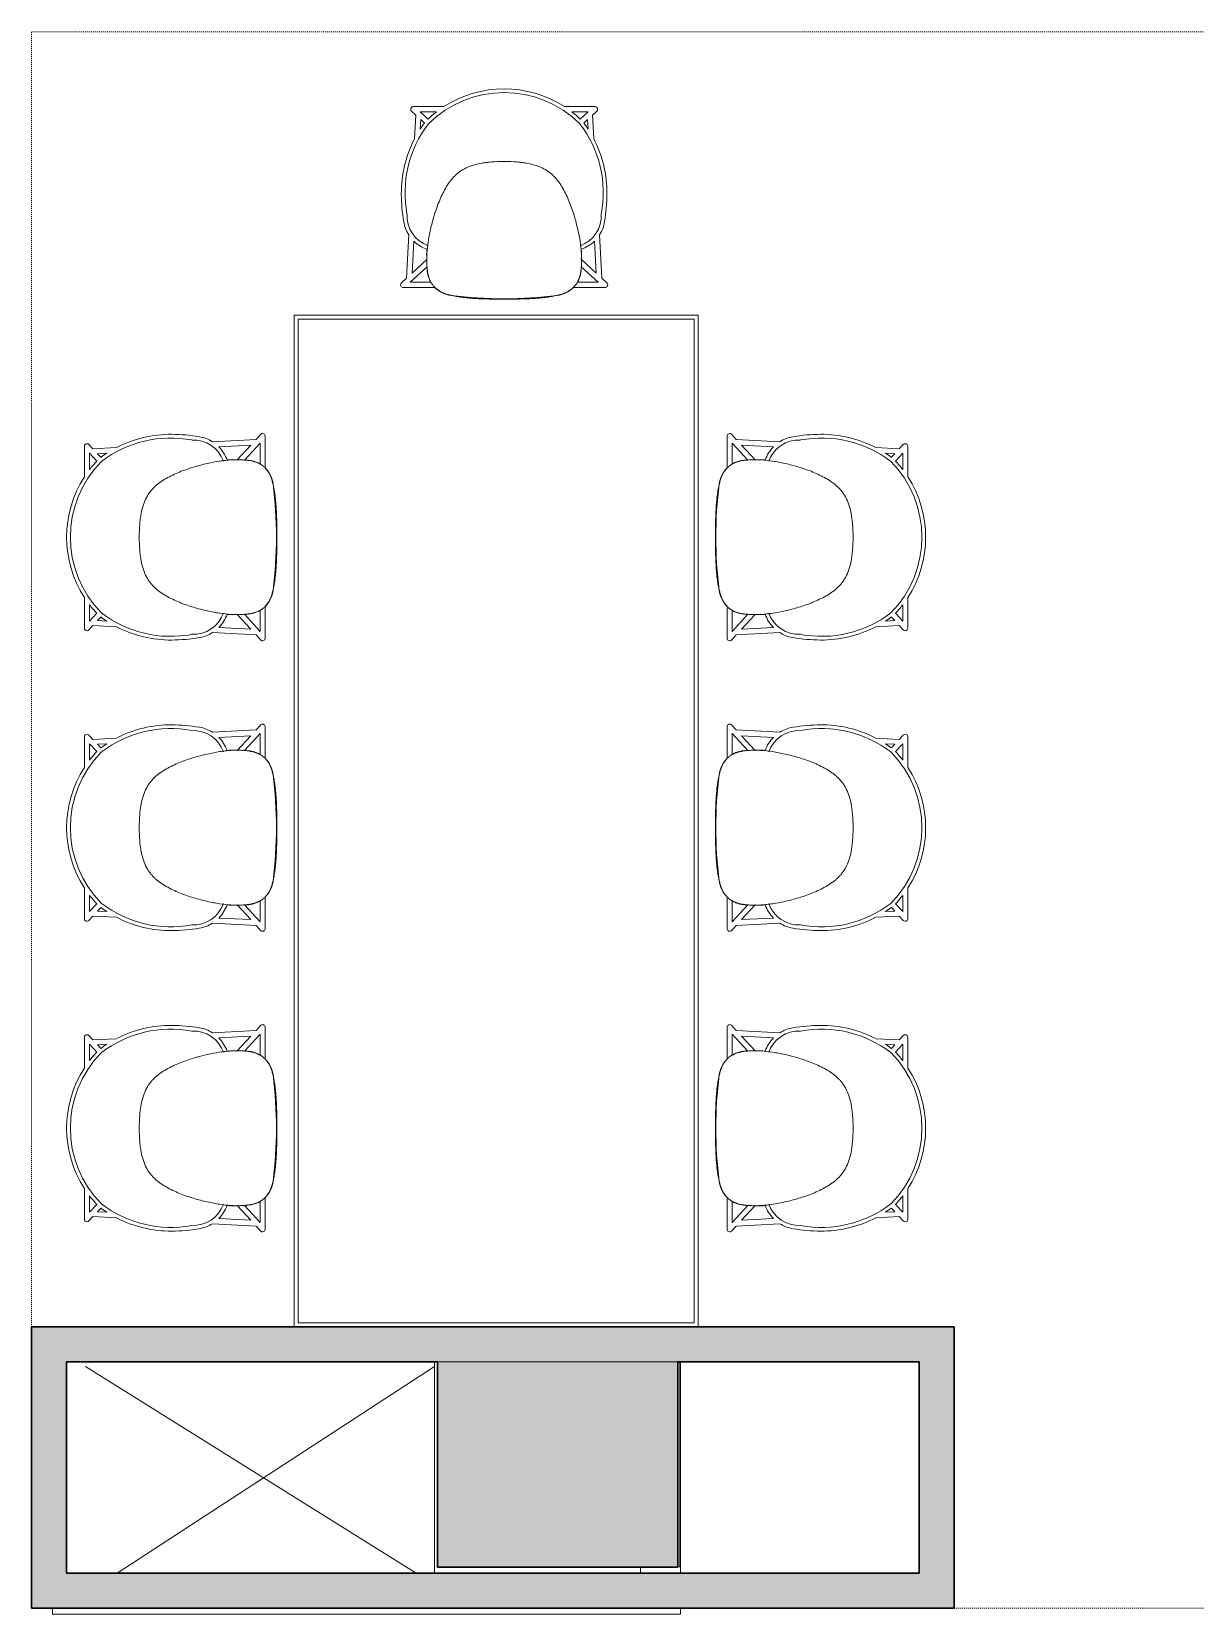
# Model space of a CAD drawing. Header units: inches. Extents: x 920 to 2661, y -647 to 1865.
# Drawn here: x 2318.9 to 2435.1, y 1190.2 to 1348.2 of the extents above; entities that cross this region are included whole.
import ezdxf

# ---------------------------------------------------------------- set-up
doc = ezdxf.new("R2010")
doc.units = ezdxf.units.IN
doc.header["$MEASUREMENT"] = 0
doc.linetypes.add('Dash 1_16_', pattern=[0.125, 0.0625, -0.0625])
doc.linetypes.add('IMPORT-Double Dash 3_8_', pattern=[1, 0.375, -0.125, 0.125, -0.125, 0.125, -0.125])
for name, color, linetype, lineweight in [('A-DETL', 90, 'Continuous', 9), ('A-WALL', 113, 'Continuous', 13), ('A-WALL-PATT', 111, 'Continuous', 18), ('basebuilding_dwg', 8, 'Continuous', 9), ('I-FURN', 30, 'Continuous', 9), ('I-WALL', 2, 'Continuous', 18)]:
    doc.layers.add(name, color=color, linetype=linetype, lineweight=lineweight)

# ---------------------------------------------------------------- blocks, each defined once
blk = doc.blocks.new('Table-Multi_Use-Teknion-PRBH-R2014 - _See Type Catalog_-4763353-FIRST FLOOR CONSTRUCTION')
at = {"layer": 'I-FURN'}
for p, q in [((50.48, 20.17), (-50.48, 20.17)), ((-50.48, 20.17), (-50.48, -20.17)), ((-50.08, 19.77), (-50.08, -19.77)), ((50.08, 19.77), (-50.08, 19.77)), ((50.08, -19.77), (50.08, 19.77)), ((-50.48, -20.17), (50.48, -20.17)), ((-50.08, -19.77), (50.08, -19.77))]:
    blk.add_line(p, q, dxfattribs=at)
blk = doc.blocks.new('Seating-Stool-Teknion-BBUC_Iuta-R2013 - High Counter Stool-4737898-FIRST FLOOR CONSTRUCTION')
at = {"layer": 'I-FURN'}
for p, q in [((-9.25, 8.27), (-8.82, 7.87)), ((-6.01, 8.73), (-9.1, 8.73)), ((-8.38, 8.21), (-6.76, 8.21)), ((-7.6, 7.49), (-8.38, 8.21)), ((9.1, 8.73), (6.01, 8.73)), ((6.76, 8.21), (8.38, 8.21)), ((8.38, 8.21), (7.6, 7.49)), ((8.82, 7.87), (9.25, 8.27)), ((-8.82, 7.87), (-8.94, 5.53)), ((-8.38, 6.5), (-8.33, 7.43)), ((-8.33, 7.43), (-7.97, 7.09)), ((7.97, 7.09), (8.33, 7.43)), ((8.33, 7.43), (8.38, 6.5)), ((8.94, 5.53), (8.82, 7.87)), ((-9.53, -4.05), (-9.76, -8.41)), ((-9.18, -7.88), (-9.02, -4.69)), ((9.02, -4.69), (9.18, -7.88)), ((9.76, -8.41), (9.53, -4.05)), ((-9.4, -8.81), (-7.7, -7.25)), ((-7.71, -6.53), (-9.18, -7.88)), ((7.7, -7.25), (9.4, -8.81)), ((9.18, -7.88), (7.71, -6.53)), ((-9.76, -8.41), (-10.28, -8.89)), ((-10.11, -9.32), (-6.91, -9.32)), ((-7.31, -8.81), (-9.4, -8.81)), ((6.91, -9.32), (10.11, -9.32)), ((9.4, -8.81), (7.31, -8.81)), ((10.28, -8.89), (9.76, -8.41))]:
    blk.add_line(p, q, dxfattribs=at)
for centre, radius, start, end in [((0, -0.6), 10.73, 45.2186, 134.7814), ((0, -0.6), 11.1, 57.2101, 122.7899), ((-9.07, 8.46), 0.263, 136.9654, 225.7597), ((-9.06, 8.47), 0.266, 99.465, 139.9111), ((0, -0.6), 11.1, 127.4997, 133.2081), ((0, -0.6), 11.1, 46.7919, 52.5003), ((9.06, 8.47), 0.266, 40.0889, 80.535), ((9.07, 8.46), 0.263, 314.2403, 43.0346), ((1.44, 0.11), 11.34, 142.5304, 190.6836), ((1.44, 0.11), 11.71, 143.4405, 146.9862), ((-1.44, 0.11), 11.34, 349.3164, 37.4696), ((-1.44, 0.11), 11.71, 33.0138, 36.5595), ((1.44, 0.11), 11.71, 152.4577, 180.5595), ((-1.44, 0.11), 11.71, 359.4405, 27.5423), ((7.49, 0.17), 17.76, 180.5595, 189.4405), ((-7.49, 0.17), 17.76, 350.5595, 359.4405), ((-6.52, -2.16), 3.56, 189.4405, 212.2525), ((-6.52, -2.16), 3.18, 176.9632, 250.5595), ((6.52, -2.16), 3.18, 289.4405, 3.0368), ((6.52, -2.16), 3.56, 327.7475, 350.5595), ((-6.52, -2.16), 3.56, 225.4755, 250.5595), ((6.52, -2.16), 3.56, 289.4405, 314.5245), ((-3.94, -6.02), 3.8, 172.3112, 187.6888), ((3.94, -6.02), 3.8, 352.3112, 7.6888), ((-4.95, -7.39), 2.75, 177.044, 210.8932), ((4.95, -7.39), 2.75, 329.1068, 2.956), ((-10.08, -9.05), 0.265, 141.4663, 224.7543), ((-10.07, -9.07), 0.263, 221.6013, 260.1246), ((-4.95, -7.39), 2.75, 224.5434, 262.956), ((4.95, -7.39), 2.75, 277.044, 315.4566), ((10.07, -9.07), 0.263, 279.8754, 318.3987), ((10.08, -9.05), 0.265, 315.2457, 38.5337), ((0, 32.67), 43.12, 262.956, 277.044)]:
    blk.add_arc(centre, radius, start, end, dxfattribs=at)
for points, knots in [([(0, 3.25), (-0.46, 3.25), (-1.1, 3.23), (-1.85, 3.15), (-2.53, 3.04), (-3.26, 2.85), (-3.86, 2.59), (-4.28, 2.35), (-4.51, 2.18), (-4.69, 2.03), (-4.82, 1.92), (-4.94, 1.8), (-5.06, 1.68), (-5.17, 1.55), (-5.31, 1.38), (-5.56, 1.06), (-5.87, 0.56), (-6.21, -0.08), (-6.61, -0.99), (-7.02, -2.17), (-7.37, -3.56), (-7.61, -4.8), (-7.71, -5.73), (-7.74, -6.42), (-7.73, -6.92), (-7.7, -7.33), (-7.67, -7.6), (-7.65, -7.76), (-7.63, -7.88), (-7.61, -7.99), (-7.58, -8.1), (-7.55, -8.22), (-7.52, -8.33), (-7.48, -8.43), (-7.44, -8.54), (-7.4, -8.65), (-7.34, -8.75), (-7.29, -8.85), (-7.23, -8.95), (-7.16, -9.04), (-7.08, -9.14), (-7, -9.23), (-6.92, -9.32), (-6.82, -9.4), (-6.72, -9.49), (-6.61, -9.57), (-6.5, -9.64), (-6.37, -9.72), (-6.23, -9.79), (-6.09, -9.85), (-5.93, -9.92), (-5.76, -9.98), (-5.57, -10.04), (-5.37, -10.09), (-5.16, -10.14), (-4.93, -10.19), (-4.68, -10.24), (-4.41, -10.28), (-4.13, -10.32), (-3.82, -10.35), (-3.49, -10.38), (-3.14, -10.41), (-2.65, -10.44), (-1.97, -10.47), (-1.04, -10.49), (-0.36, -10.5), (0, -10.5)], [0, 0, 0, 0, 0.03125, 0.046875, 0.0625, 0.09375, 0.125, 0.140625, 0.15625, 0.164062, 0.171875, 0.179688, 0.1875, 0.195312, 0.203125, 0.21875, 0.25, 0.28125, 0.3125, 0.375, 0.4375, 0.5, 0.5625, 0.59375, 0.625, 0.65625, 0.671875, 0.679688, 0.6875, 0.695312, 0.703125, 0.710938, 0.71875, 0.726562, 0.734375, 0.742188, 0.75, 0.757812, 0.765625, 0.773438, 0.78125, 0.789062, 0.796875, 0.804688, 0.8125, 0.820312, 0.828125, 0.835938, 0.84375, 0.851562, 0.859375, 0.867188, 0.875, 0.882812, 0.890625, 0.898438, 0.90625, 0.914062, 0.921875, 0.929688, 0.9375, 0.945312, 0.953125, 0.96875, 0.984375, 1, 1, 1, 1]), ([(0, -10.5), (0.36, -10.5), (1.04, -10.49), (1.97, -10.47), (2.65, -10.44), (3.14, -10.41), (3.49, -10.38), (3.82, -10.35), (4.13, -10.32), (4.41, -10.28), (4.68, -10.24), (4.93, -10.19), (5.16, -10.14), (5.37, -10.09), (5.57, -10.04), (5.76, -9.98), (5.93, -9.92), (6.09, -9.85), (6.23, -9.79), (6.37, -9.72), (6.5, -9.64), (6.61, -9.57), (6.72, -9.49), (6.82, -9.4), (6.92, -9.32), (7, -9.23), (7.08, -9.14), (7.16, -9.04), (7.23, -8.95), (7.29, -8.85), (7.34, -8.75), (7.4, -8.65), (7.44, -8.54), (7.48, -8.43), (7.52, -8.33), (7.55, -8.22), (7.58, -8.1), (7.61, -7.99), (7.63, -7.88), (7.65, -7.76), (7.67, -7.6), (7.7, -7.33), (7.73, -6.92), (7.74, -6.42), (7.72, -5.9), (7.67, -5.35), (7.57, -4.59), (7.37, -3.56), (7.02, -2.17), (6.61, -0.99), (6.21, -0.08), (5.87, 0.56), (5.56, 1.06), (5.31, 1.38), (5.17, 1.55), (5.06, 1.68), (4.94, 1.8), (4.82, 1.92), (4.69, 2.03), (4.51, 2.18), (4.28, 2.35), (3.86, 2.59), (3.26, 2.85), (2.53, 3.04), (1.85, 3.15), (1.1, 3.23), (0.46, 3.25), (0, 3.25)], [0, 0, 0, 0, 0.015625, 0.03125, 0.046875, 0.054688, 0.0625, 0.070312, 0.078125, 0.085938, 0.09375, 0.101562, 0.109375, 0.117188, 0.125, 0.132812, 0.140625, 0.148438, 0.15625, 0.164062, 0.171875, 0.179688, 0.1875, 0.195312, 0.203125, 0.210938, 0.21875, 0.226562, 0.234375, 0.242188, 0.25, 0.257812, 0.265625, 0.273438, 0.28125, 0.289062, 0.296875, 0.304688, 0.3125, 0.320312, 0.328125, 0.34375, 0.375, 0.40625, 0.4375, 0.46875, 0.5, 0.5625, 0.625, 0.6875, 0.71875, 0.75, 0.78125, 0.796875, 0.804688, 0.8125, 0.820312, 0.828125, 0.835938, 0.84375, 0.859375, 0.875, 0.90625, 0.9375, 0.953125, 0.96875, 1, 1, 1, 1])]:
    blk.add_open_spline(points, degree=3, knots=knots, dxfattribs=at)
blk = doc.blocks.new('Seating-Stool-Teknion-BBUC_Iuta-R2013 - High Counter Stool-5028311-FIRST FLOOR CONSTRUCTION')
at = {"layer": 'I-FURN'}
for p, q in [((-9.76, 8.41), (-10.28, 8.89)), ((-10.11, 9.32), (-6.91, 9.32)), ((-9.53, 4.05), (-9.76, 8.41)), ((-9.4, 8.81), (-7.7, 7.25)), ((-7.31, 8.81), (-9.4, 8.81)), ((6.91, 9.32), (10.11, 9.32)), ((9.4, 8.81), (7.31, 8.81)), ((7.7, 7.25), (9.4, 8.81)), ((9.76, 8.41), (9.53, 4.05)), ((10.28, 8.89), (9.76, 8.41)), ((-7.71, 6.53), (-9.18, 7.88)), ((-9.18, 7.88), (-9.02, 4.69)), ((9.18, 7.88), (7.71, 6.53)), ((9.02, 4.69), (9.18, 7.88)), ((-8.82, -7.87), (-8.94, -5.53)), ((8.94, -5.53), (8.82, -7.87)), ((-9.25, -8.27), (-8.82, -7.87)), ((-8.38, -6.5), (-8.33, -7.43)), ((-7.6, -7.49), (-8.38, -8.21)), ((-8.33, -7.43), (-7.97, -7.09)), ((8.38, -8.21), (7.6, -7.49)), ((7.97, -7.09), (8.33, -7.43)), ((8.33, -7.43), (8.38, -6.5)), ((8.82, -7.87), (9.25, -8.27)), ((-6.01, -8.73), (-9.1, -8.73)), ((-8.38, -8.21), (-6.76, -8.21)), ((9.1, -8.73), (6.01, -8.73)), ((6.76, -8.21), (8.38, -8.21))]:
    blk.add_line(p, q, dxfattribs=at)
for centre, radius, start, end in [((-4.95, 7.39), 2.75, 97.044, 135.4566), ((0, -32.67), 43.12, 82.956, 97.044), ((4.95, 7.39), 2.75, 44.5434, 82.956), ((-10.08, 9.05), 0.265, 135.2457, 218.5337), ((-10.07, 9.07), 0.263, 99.8754, 138.3987), ((-4.95, 7.39), 2.75, 149.1068, 182.956), ((4.95, 7.39), 2.75, 357.044, 30.8932), ((10.07, 9.07), 0.263, 41.6013, 80.1246), ((10.08, 9.05), 0.265, 321.4663, 44.7543), ((-3.94, 6.02), 3.8, 172.3112, 187.6888), ((3.94, 6.02), 3.8, 352.3112, 7.6888), ((-6.52, 2.16), 3.18, 109.4405, 183.0368), ((-6.52, 2.16), 3.56, 109.4405, 134.5245), ((6.52, 2.16), 3.18, 356.9632, 70.5595), ((6.52, 2.16), 3.56, 45.4755, 70.5595), ((-6.52, 2.16), 3.56, 147.7475, 170.5595), ((6.52, 2.16), 3.56, 9.4405, 32.2525), ((7.49, -0.17), 17.76, 170.5595, 179.4405), ((1.44, -0.11), 11.34, 169.3164, 217.4696), ((-1.44, -0.11), 11.34, 322.5304, 10.6836), ((-7.49, -0.17), 17.76, 0.5595, 9.4405), ((1.44, -0.11), 11.71, 179.4405, 207.5423), ((-1.44, -0.11), 11.71, 332.4577, 0.5595), ((1.44, -0.11), 11.71, 213.0138, 216.5595), ((0, 0.6), 11.1, 226.7919, 232.5003), ((0, 0.6), 10.73, 225.2186, 314.7814), ((0, 0.6), 11.1, 307.4997, 313.2081), ((-1.44, -0.11), 11.71, 323.4405, 326.9862), ((-9.07, -8.46), 0.263, 134.2403, 223.0346), ((-9.06, -8.47), 0.266, 220.0889, 260.535), ((0, 0.6), 11.1, 237.2101, 302.7899), ((9.06, -8.47), 0.266, 279.465, 319.9111), ((9.07, -8.46), 0.263, 316.9654, 45.7597)]:
    blk.add_arc(centre, radius, start, end, dxfattribs=at)
for points, knots in [([(0, -3.25), (-0.46, -3.25), (-1.1, -3.23), (-1.85, -3.15), (-2.53, -3.04), (-3.26, -2.85), (-3.86, -2.59), (-4.28, -2.35), (-4.51, -2.18), (-4.69, -2.03), (-4.82, -1.92), (-4.94, -1.8), (-5.06, -1.68), (-5.17, -1.55), (-5.31, -1.38), (-5.56, -1.06), (-5.87, -0.56), (-6.21, 0.08), (-6.61, 0.99), (-7.02, 2.17), (-7.37, 3.56), (-7.57, 4.59), (-7.67, 5.35), (-7.72, 5.9), (-7.74, 6.42), (-7.73, 6.92), (-7.7, 7.33), (-7.67, 7.6), (-7.65, 7.76), (-7.62, 7.92), (-7.59, 8.07), (-7.55, 8.22), (-7.52, 8.33), (-7.48, 8.43), (-7.44, 8.54), (-7.4, 8.65), (-7.34, 8.75), (-7.29, 8.85), (-7.23, 8.95), (-7.16, 9.04), (-7.08, 9.14), (-7, 9.23), (-6.92, 9.32), (-6.82, 9.4), (-6.72, 9.49), (-6.61, 9.57), (-6.5, 9.64), (-6.37, 9.72), (-6.23, 9.79), (-6.09, 9.85), (-5.93, 9.92), (-5.76, 9.98), (-5.57, 10.04), (-5.37, 10.09), (-5.16, 10.14), (-4.93, 10.19), (-4.68, 10.24), (-4.41, 10.28), (-4.13, 10.32), (-3.82, 10.35), (-3.49, 10.38), (-3.14, 10.41), (-2.65, 10.44), (-1.97, 10.47), (-1.04, 10.49), (-0.36, 10.5), (0, 10.5)], [-1, -1, -1, -1, -0.96875, -0.953125, -0.9375, -0.90625, -0.875, -0.859375, -0.84375, -0.835938, -0.828125, -0.820312, -0.8125, -0.804688, -0.796875, -0.78125, -0.75, -0.71875, -0.6875, -0.625, -0.5625, -0.5, -0.46875, -0.4375, -0.40625, -0.375, -0.34375, -0.328125, -0.320312, -0.3125, -0.296875, -0.289062, -0.28125, -0.273438, -0.265625, -0.257812, -0.25, -0.242188, -0.234375, -0.226562, -0.21875, -0.210938, -0.203125, -0.195312, -0.1875, -0.179688, -0.171875, -0.164062, -0.15625, -0.148438, -0.140625, -0.132812, -0.125, -0.117188, -0.109375, -0.101562, -0.09375, -0.085938, -0.078125, -0.070312, -0.0625, -0.054688, -0.046875, -0.03125, -0.015625, 0, 0, 0, 0]), ([(0, 10.5), (0.36, 10.5), (1.04, 10.49), (1.97, 10.47), (2.65, 10.44), (3.14, 10.41), (3.49, 10.38), (3.82, 10.35), (4.13, 10.32), (4.41, 10.28), (4.68, 10.24), (4.93, 10.19), (5.16, 10.14), (5.37, 10.09), (5.57, 10.04), (5.76, 9.98), (5.93, 9.92), (6.09, 9.85), (6.23, 9.79), (6.37, 9.72), (6.5, 9.64), (6.61, 9.57), (6.72, 9.49), (6.82, 9.4), (6.92, 9.32), (7, 9.23), (7.08, 9.14), (7.16, 9.04), (7.23, 8.95), (7.29, 8.85), (7.34, 8.75), (7.4, 8.65), (7.44, 8.54), (7.48, 8.43), (7.52, 8.33), (7.55, 8.22), (7.58, 8.1), (7.61, 7.99), (7.63, 7.88), (7.65, 7.76), (7.67, 7.6), (7.7, 7.33), (7.73, 6.92), (7.74, 6.42), (7.71, 5.73), (7.61, 4.8), (7.37, 3.56), (7.02, 2.17), (6.61, 0.99), (6.21, 0.08), (5.87, -0.56), (5.56, -1.06), (5.31, -1.38), (5.17, -1.55), (5.06, -1.68), (4.94, -1.8), (4.82, -1.92), (4.69, -2.03), (4.51, -2.18), (4.28, -2.35), (3.86, -2.59), (3.26, -2.85), (2.53, -3.04), (1.85, -3.15), (1.1, -3.23), (0.46, -3.25), (0, -3.25)], [-1, -1, -1, -1, -0.984375, -0.96875, -0.953125, -0.945312, -0.9375, -0.929688, -0.921875, -0.914062, -0.90625, -0.898438, -0.890625, -0.882812, -0.875, -0.867188, -0.859375, -0.851562, -0.84375, -0.835938, -0.828125, -0.820312, -0.8125, -0.804688, -0.796875, -0.789062, -0.78125, -0.773438, -0.765625, -0.757812, -0.75, -0.742188, -0.734375, -0.726562, -0.71875, -0.710938, -0.703125, -0.695312, -0.6875, -0.679688, -0.671875, -0.65625, -0.625, -0.59375, -0.5625, -0.5, -0.4375, -0.375, -0.3125, -0.28125, -0.25, -0.21875, -0.203125, -0.195312, -0.1875, -0.179688, -0.171875, -0.164062, -0.15625, -0.140625, -0.125, -0.09375, -0.0625, -0.046875, -0.03125, 0, 0, 0, 0])]:
    blk.add_open_spline(points, degree=3, knots=knots, dxfattribs=at)
blk = doc.blocks.new('basebuilding_dwg-4266169-FIRST FLOOR CONSTRUCTION')
at = {"lineweight": 9}
for p, q in [((1835.26, 1194.28), (1802.24, 1214.92)), ((1837.09, 1214.92), (1805.41, 1194.28)), ((1837.09, 1215.38), (1837.09, 1194.28)), ((1861.61, 1194.9), (1861.61, 1215.38)), ((1861.67, 1194.28), (1861.67, 1215.38)), ((1857.67, 1194.88), (1857.67, 1194.28)), ((1861.39, 1194.9), (1861.61, 1194.9)), ((1861.67, 1190.17), (1861.67, 1190.78))]:
    blk.add_line(p, q, dxfattribs=at)
at = {"lineweight": 9, "flags": 128}
blk.add_lwpolyline([(1798.96, 1190.78), (1798.96, 1190.17), (1861.67, 1190.17)], dxfattribs=at)

msp = doc.modelspace()

# ---------------------------------------------------------------- hatches: boundary and pattern name
at = {"layer": 'A-WALL'}
msp.add_hatch(color=250, dxfattribs=at).paths.add_polyline_path([(2383.42, 1194.88), (2383.42, 1215.38), (2359.42, 1215.38), (2359.42, 1194.88)], flags=0)
at = {"layer": 'A-WALL-PATT', "lineweight": 9}
for points in [[(2318.9, 1215.38), (2384.02, 1215.38), (2384.02, 1218.88), (2318.9, 1218.88)], [(2384.02, 1215.38), (2411.02, 1215.38), (2411.02, 1218.88), (2384.02, 1218.88)], [(2322.4, 1194.28), (2322.4, 1215.38), (2318.9, 1215.38), (2318.9, 1194.28)], [(2407.52, 1194.28), (2411.02, 1194.28), (2411.02, 1215.38), (2407.52, 1215.38)], [(2383.42, 1190.78), (2384.02, 1190.78), (2384.02, 1194.28), (2318.9, 1194.28), (2318.9, 1190.78), (2359.42, 1190.78)], [(2410.26, 1190.78), (2411.02, 1190.78), (2411.02, 1194.28), (2384.02, 1194.28), (2384.02, 1190.78), (2385.46, 1190.78)]]:
    msp.add_hatch(color=7, dxfattribs=at).paths.add_polyline_path(points, flags=0)

# ---------------------------------------------------------------- linework, layer by layer
at = {"layer": 'A-DETL', "linetype": 'Dash 1_16_', "lineweight": 18}
for p, q in [((2630.7, 1348.15), (2318.9, 1348.15)), ((2318.9, 1348.15), (2318.9, 1218.88)), ((2411.02, 1190.78), (2604.2, 1190.78))]:
    msp.add_line(p, q, dxfattribs=at)
at = {"layer": 'A-WALL', "color": 8, "lineweight": 30}
for p, q in [((2359.42, 1215.38), (2359.42, 1194.88)), ((2383.42, 1194.88), (2383.42, 1215.38)), ((2359.42, 1194.88), (2383.42, 1194.88))]:
    msp.add_line(p, q, dxfattribs=at)
at = {"layer": 'A-WALL', "color": 55, "lineweight": 18}
msp.add_line((2383.42, 1215.38), (2359.42, 1215.38), dxfattribs=at)
at = {"layer": 'I-WALL', "color": 8, "lineweight": 30}
for p, q in [((2411.02, 1218.88), (2318.9, 1218.88)), ((2318.9, 1218.88), (2318.9, 1190.78)), ((2411.02, 1190.78), (2411.02, 1218.88)), ((2322.4, 1215.38), (2359.42, 1215.38)), ((2322.4, 1194.28), (2322.4, 1215.38)), ((2383.42, 1215.38), (2407.52, 1215.38)), ((2407.52, 1215.38), (2407.52, 1194.28)), ((2407.52, 1194.28), (2322.4, 1194.28)), ((2318.9, 1190.78), (2411.02, 1190.78))]:
    msp.add_line(p, q, dxfattribs=at)

# ---------------------------------------------------------------- block references
at = {"layer": 'basebuilding_dwg', "color": 250, "linetype": 'IMPORT-Double Dash 3_8_', "lineweight": 18}
msp.add_blockref('basebuilding_dwg-4266169-FIRST FLOOR CONSTRUCTION', (522.03, 0), dxfattribs=at)
at = {"layer": 'I-FURN'}
for name, p, rotation in [('Seating-Stool-Teknion-BBUC_Iuta-R2013 - High Counter Stool-5028311-FIRST FLOOR CONSTRUCTION', (2366.09, 1331.94), 180), ('Table-Multi_Use-Teknion-PRBH-R2014 - _See Type Catalog_-4763353-FIRST FLOOR CONSTRUCTION', (2365.29, 1269.36), 269.9999999999998), ('Seating-Stool-Teknion-BBUC_Iuta-R2013 - High Counter Stool-4737898-FIRST FLOOR CONSTRUCTION', (2332.9, 1297.69), 89.99999999999977), ('Seating-Stool-Teknion-BBUC_Iuta-R2013 - High Counter Stool-5028311-FIRST FLOOR CONSTRUCTION', (2397.68, 1297.69), 90.00000000000021), ('Seating-Stool-Teknion-BBUC_Iuta-R2013 - High Counter Stool-4737898-FIRST FLOOR CONSTRUCTION', (2332.9, 1268.69), 89.99999999999977), ('Seating-Stool-Teknion-BBUC_Iuta-R2013 - High Counter Stool-5028311-FIRST FLOOR CONSTRUCTION', (2397.68, 1268.69), 90.00000000000021), ('Seating-Stool-Teknion-BBUC_Iuta-R2013 - High Counter Stool-4737898-FIRST FLOOR CONSTRUCTION', (2332.9, 1238.69), 89.99999999999977), ('Seating-Stool-Teknion-BBUC_Iuta-R2013 - High Counter Stool-5028311-FIRST FLOOR CONSTRUCTION', (2397.68, 1238.69), 90.00000000000021)]:
    msp.add_blockref(name, p, dxfattribs=dict(at, rotation=rotation))

doc.saveas('drawing.dxf')
